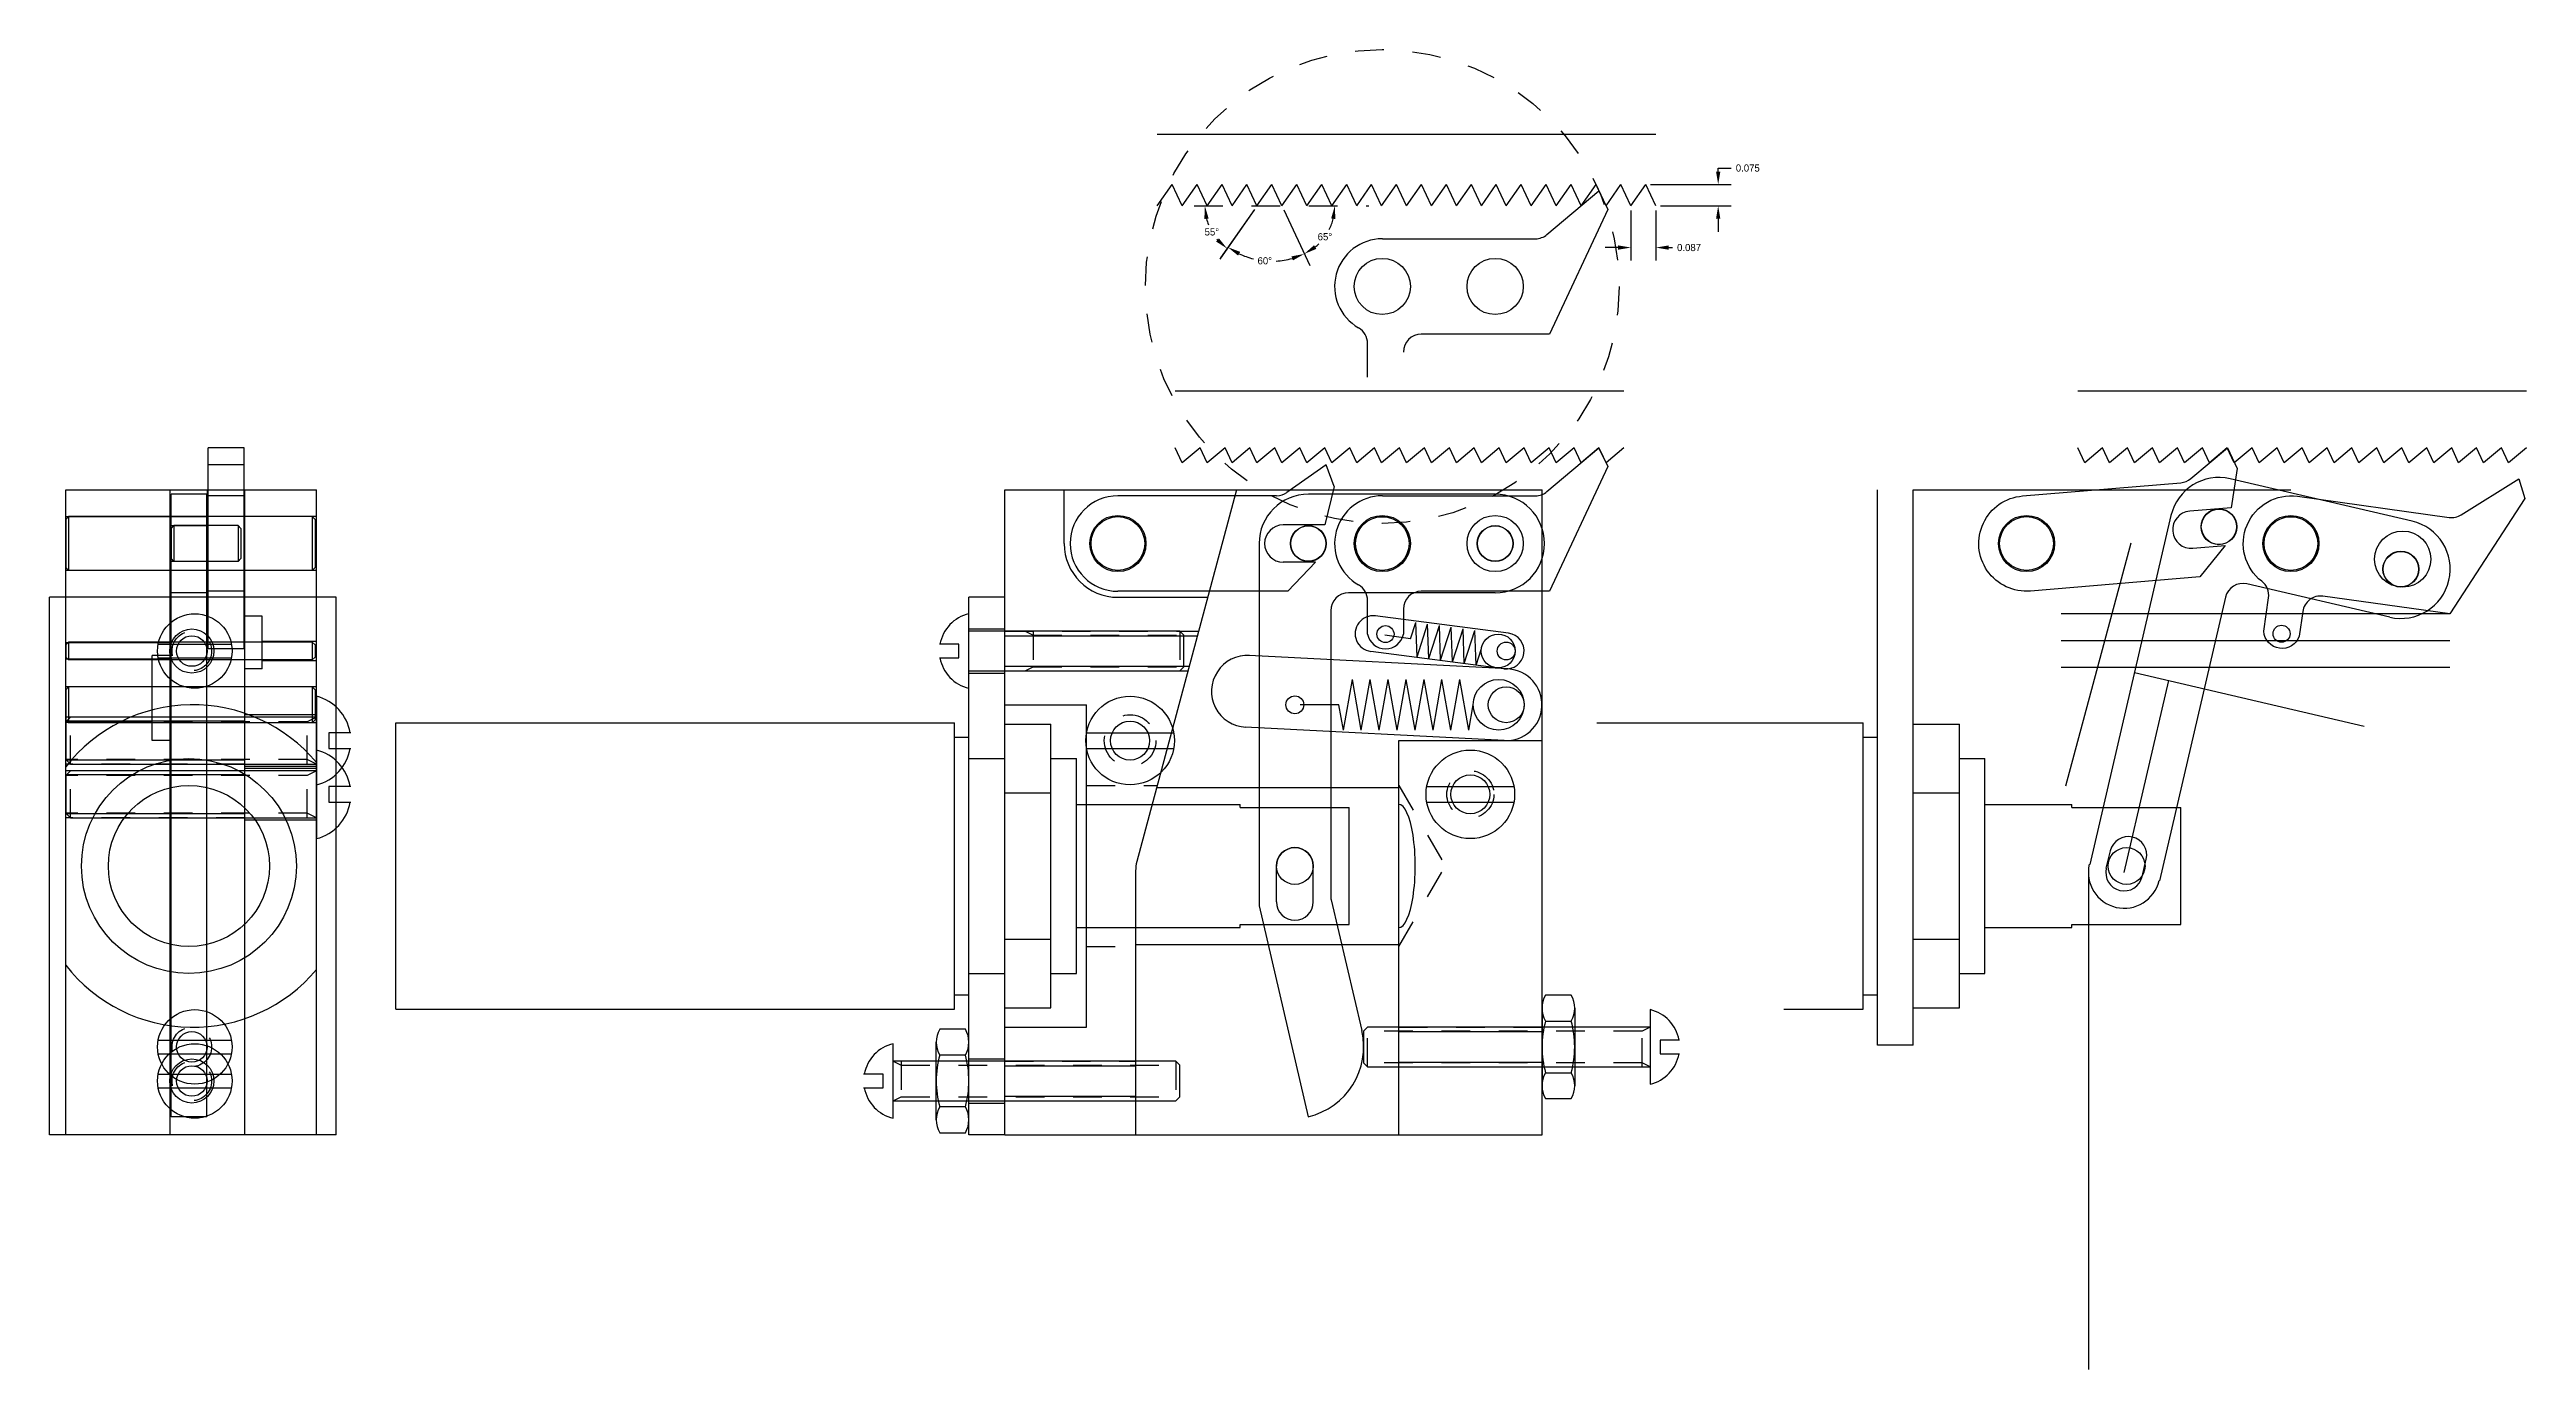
# Model space of a CAD drawing. Extents: x 0 to 22, y 0 to 17.6.
# Drawn here: x 8.55 to 17.2, y 11.77 to 16.38 of the extents above; entities that cross this region are included whole.
import ezdxf

# ---------------------------------------------------------------- set-up
doc = ezdxf.new("R2010")
doc.units = 0
doc.header["$LTSCALE"] = 0.5
doc.header["$MEASUREMENT"] = 0
doc.linetypes.add('DASHEDTHIN0', pattern=[0.157, 0.098, -0.059])
doc.linetypes.add('HIDDEN2', pattern=[0.1875, 0.125, -0.0625])
doc.layers.get('0').update_dxf_attribs({"linetype": 'CONTINUOUS'})
doc.layers.get('DEFPOINTS').update_dxf_attribs({"linetype": 'CONTINUOUS'})
for name, color, linetype in [('CASING', 193, 'CONTINUOUS'), ('DIM', 1, 'CONTINUOUS'), ('FASTEN-A', 4, 'CONTINUOUS'), ('FASTHD-A', 3, 'DASHEDTHIN0'), ('LEVERARM', 243, 'CONTINUOUS'), ('NFHIDDEN', 6, 'HIDDEN2'), ('OBJECT', 3, 'CONTINUOUS'), ('PIN', 144, 'CONTINUOUS'), ('PRIMARYDOG', 122, 'CONTINUOUS'), ('SECONDARYDOG', 64, 'CONTINUOUS'), ('SOLONOID', 52, 'CONTINUOUS'), ('SOLONOIDBRACKET', 42, 'CONTINUOUS'), ('SPRING', 80, 'CONTINUOUS')]:
    doc.layers.add(name, color=color, linetype=linetype)
doc.dimstyles.get("Standard").update_dxf_attribs({"dimtxt": 0.1, "dimasz": 0.18, "dimexe": 0.18, "dimexo": 0.0625, "dimgap": 0.05, "dimtad": 0, "dimtih": 1, "dimtoh": 1, "dimdec": 3, "dimzin": 0, "dimdsep": 46, "dimtxsty": 'STANDARD', "dimcen": 0.09, "dimclrd": 1, "dimclre": 1, "dimclrt": 1, "dimadec": 0, "dimazin": 0, "dimtfac": 1, "dimtdec": 4, "dimtofl": 0, "dimtmove": 0, "dimatfit": 0, "dimfxl": 1, "dimtolj": 1, "dimtzin": 0, "dimarcsym": 0})
doc.dimstyles.new('STANDARD$2', dxfattribs={"dimtxt": 0.1, "dimasz": 0.18, "dimexe": 0.18, "dimexo": 0.0625, "dimgap": 0.05, "dimtad": 0, "dimtih": 1, "dimtoh": 1, "dimdec": 0, "dimzin": 0, "dimdsep": 46, "dimtxsty": 'STANDARD', "dimcen": 0.09, "dimclrd": 1, "dimclre": 1, "dimclrt": 1, "dimadec": 0, "dimazin": 0, "dimtfac": 1, "dimtdec": 4, "dimtofl": 0, "dimtmove": 0, "dimatfit": 0, "dimfxl": 1, "dimtolj": 1, "dimtzin": 0, "dimarcsym": 0})

# ---------------------------------------------------------------- blocks, each defined once
blk = doc.blocks.new('MX-970102133802')
at = {"layer": 'FASTEN-A', "color": 4, "linetype": 'Continuous'}
blk.add_line((0, -0.13), (0, 0.13), dxfattribs=at)
for points in [[(-0.103, -0.024), (-0.035, -0.024), (-0.035, 0.024), (-0.103, 0.024)], [(0, -0.069), (0.7362, -0.069), (0.75, -0.0552), (0.75, 0.0552), (0.7362, 0.069), (0, 0.069)]]:
    blk.add_lwpolyline(points, dxfattribs=at)
for start, end in [(103.21989, 169.64637), (190.35363, 256.78011)]:
    blk.add_arc((0.0305, 0), 0.1335, start, end, dxfattribs=at)
at = {"layer": 'FASTHD-A', "color": 3, "linetype": 'DASHEDTHIN0'}
for points in [[(0.1964, 0.069), (0.224, 0.0552), (0.75, 0.0552)], [(0.224, 0.069), (0.224, -0.069)], [(0.7362, 0.069), (0.7362, -0.069)], [(0.1964, -0.069), (0.224, -0.0552), (0.75, -0.0552)]]:
    blk.add_lwpolyline(points, dxfattribs=at)
at = {"layer": 'SOLONOIDBRACKET', "flags": 9}
blk.add_attdef('KEYWORD', (0, 0), '', height=0.1, dxfattribs=at)
blk = doc.blocks.new('MX-970102134149')
at = {"layer": 'FASTEN-A', "color": 4, "linetype": 'Continuous'}
blk.add_line((0, -0.13), (0, 0.13), dxfattribs=at)
for points in [[(-0.103, -0.024), (-0.035, -0.024), (-0.035, 0.024), (-0.103, 0.024)], [(0, -0.069), (0.9862, -0.069), (1, -0.0552), (1, 0.0552), (0.9862, 0.069), (0, 0.069)]]:
    blk.add_lwpolyline(points, dxfattribs=at)
for start, end in [(103.21989, 169.64637), (190.35363, 256.78011)]:
    blk.add_arc((0.0305, 0), 0.1335, start, end, dxfattribs=at)
at = {"layer": 'FASTHD-A', "color": 3, "linetype": 'DASHEDTHIN0'}
for points in [[(0, 0.069), (0.0276, 0.0552), (1, 0.0552)], [(0.0276, 0.069), (0.0276, -0.069)], [(0.9862, 0.069), (0.9862, -0.069)], [(0, -0.069), (0.0276, -0.0552), (1, -0.0552)]]:
    blk.add_lwpolyline(points, dxfattribs=at)
blk = doc.blocks.new('MX-970102135147')
at = {"layer": 'FASTEN-A', "color": 4, "linetype": 'Continuous'}
for points in [[(-0.0121, 0.0902, 0.267949), (-0.0121, 0.1804), (-0.1019, 0.1804, 0.267949), (-0.1019, 0.0902)], [(-0.0121, -0.0902, 0.133975), (-0.0121, 0.0902), (-0.1019, 0.0902, 0.133975), (-0.1019, -0.0902)]]:
    blk.add_lwpolyline(points, format="xyb", dxfattribs=at)
for points in [[(-0.114, -0.1353), (-0.114, 0.1353)], [(0, -0.1353), (0, 0.1353)]]:
    blk.add_lwpolyline(points, dxfattribs=at)
blk.add_lwpolyline([(-0.1019, -0.1804), (-0.0121, -0.1804, 0.267949), (-0.0121, -0.0902), (-0.1019, -0.0902, 0.267949)], format="xyb", close=True, dxfattribs=at)
at = {"layer": 'SOLONOIDBRACKET', "flags": 9}
blk.add_attdef('KEYWORD', (-0.114, -0.1804), '', height=0.1, dxfattribs=at)
blk = doc.blocks.new('MX-970102140424')
at = {"layer": 'FASTEN-A', "color": 4, "linetype": 'Continuous'}
for p, q in [((-0.1278, 0.024), (0.1278, 0.024)), ((-0.1278, -0.024), (0.1278, -0.024))]:
    blk.add_line(p, q, dxfattribs=at)
blk.add_circle((0, 0), 0.13, dxfattribs=at)
at = {"layer": 'NFHIDDEN', "flags": 9}
blk.add_attdef('KEYWORD', (0, 0), '', height=0.1, dxfattribs=at)
blk = doc.blocks.new('MX-970102140713')
at = {"layer": 'FASTEN-A', "color": 4, "linetype": 'Continuous'}
for p, q in [((-0.1521, 0.027), (0.1521, 0.027)), ((-0.1521, -0.027), (0.1521, -0.027))]:
    blk.add_line(p, q, dxfattribs=at)
blk.add_circle((0, 0), 0.1545, dxfattribs=at)
at = {"layer": 'NFHIDDEN', "flags": 9}
blk.add_attdef('KEYWORD', (0, 0), '', height=0.1, dxfattribs=at)
blk = doc.blocks.new('8X_875_RHCS')
at = {"layer": 'FASTEN-A', "color": 4, "linetype": 'Continuous'}
blk.add_line((0, 0.1545), (0, -0.1545), dxfattribs=at)
for points in [[(0, 0.082), (-0.8586, 0.082), (-0.875, 0.0656), (-0.875, -0.0656), (-0.8586, -0.082), (0, -0.082)], [(0.12, 0.027), (0.043, 0.027), (0.043, -0.027), (0.12, -0.027)]]:
    blk.add_lwpolyline(points, dxfattribs=at)
for start, end in [(9.74841, 75.67291), (284.32709, 350.25159)]:
    blk.add_arc((-0.0395, 0), 0.1595, start, end, dxfattribs=at)
at = {"layer": 'FASTHD-A', "color": 3, "linetype": 'DASHEDTHIN0'}
for points in [[(0, 0.082), (-0.0328, 0.0656), (-0.875, 0.0656)], [(-0.8586, -0.082), (-0.8586, 0.082)], [(-0.0328, -0.082), (-0.0328, 0.082)], [(0, -0.082), (-0.0328, -0.0656), (-0.875, -0.0656)]]:
    blk.add_lwpolyline(points, dxfattribs=at)
blk = doc.blocks.new('*D151')
at = {"color": 1, "linetype": 'ByBlock', "transparency": 16777216}
for p, q in [((12.7567, 15.8201), (12.6388, 15.6517)), ((12.8593, 15.8188), (12.9499, 15.6245))]:
    blk.add_line(p, q, dxfattribs=at)
for start, end in [(244.66013, 256.02658), (273.14082, 285.33987)]:
    blk.add_arc((12.8179, 15.9075), 0.2672, start, end, dxfattribs=at)
for points in [[(12.6998, 15.6595), (12.7073, 15.6725), (12.6646, 15.6886)], [(12.886, 15.6568), (12.8912, 15.6428), (12.9308, 15.6653)]]:
    blk.add_solid(points, dxfattribs=at)
at = {"layer": 'DEFPOINTS', "color": 0, "linetype": 'ByBlock', "transparency": 16777216}
for p in [(12.8179, 15.9075), (12.8179, 15.9075), (12.7657, 15.8329), (12.8527, 15.8329), (12.8412, 15.6413)]:
    blk.add_point(p, dxfattribs=at)
at = {"color": 1, "linetype": 'ByBlock', "transparency": 16777216, "insert": (12.793, 15.6415), "char_height": 0.025, "attachment_point": 5}
blk.add_mtext('\\A1;60°', dxfattribs=at)
blk = doc.blocks.new('*D152')
at = {"color": 1, "linetype": 'ByBlock', "transparency": 16777216}
blk.add_line((12.8593, 15.8188), (12.9498, 15.6247), dxfattribs=at)
for start, end in [(333.43617, 346.00537), (308.99463, 314.11764)]:
    blk.add_arc((12.8527, 15.8329), 0.1847, start, end, dxfattribs=at)
for points in [[(13.0245, 15.7892), (13.0393, 15.7873), (13.0374, 15.8329)], [(12.9729, 15.683), (12.9649, 15.6957), (12.9307, 15.6655)]]:
    blk.add_solid(points, dxfattribs=at)
at = {"layer": 'DEFPOINTS', "color": 0, "linetype": 'ByBlock', "transparency": 16777216}
for p in [(12.8179, 15.9075), (12.4177, 15.8329), (12.8527, 15.8329), (14.1577, 15.8329), (13.0243, 15.7647)]:
    blk.add_point(p, dxfattribs=at)
at = {"color": 1, "linetype": 'ByBlock', "transparency": 16777216, "insert": (13.0028, 15.7253), "char_height": 0.025, "attachment_point": 5}
blk.add_mtext('\\A1;65°', dxfattribs=at)
blk = doc.blocks.new('*D153')
at = {"color": 1, "linetype": 'ByBlock', "transparency": 16777216}
blk.add_line((12.7567, 15.8201), (12.6357, 15.6472), dxfattribs=at)
for start, end in [(194.22622, 201.2375), (219.5989, 220.77378)]:
    blk.add_arc((12.7657, 15.8329), 0.1817, start, end, dxfattribs=at)
for points in [[(12.5821, 15.7873), (12.597, 15.7892), (12.584, 15.8329)], [(12.6331, 15.7198), (12.6231, 15.7087), (12.6615, 15.6841)]]:
    blk.add_solid(points, dxfattribs=at)
at = {"layer": 'DEFPOINTS', "color": 0, "linetype": 'ByBlock', "transparency": 16777216}
for p in [(12.8179, 15.9075), (12.4177, 15.8329), (12.7657, 15.8329), (14.1577, 15.8329), (12.5932, 15.7758)]:
    blk.add_point(p, dxfattribs=at)
at = {"color": 1, "linetype": 'ByBlock', "transparency": 16777216, "insert": (12.6083, 15.7421), "char_height": 0.025, "attachment_point": 5}
blk.add_mtext('\\A1;55°', dxfattribs=at)
blk = doc.blocks.new('*D154')
at = {"color": 1, "linetype": 'ByBlock', "transparency": 16777216}
for p, q in [((14.0707, 15.8173), (14.0707, 15.6426)), ((14.1577, 15.8173), (14.1577, 15.6426)), ((14.0257, 15.6876), (13.9807, 15.6876)), ((14.2027, 15.6876), (14.2152, 15.6876))]:
    blk.add_line(p, q, dxfattribs=at)
for points in [[(14.0257, 15.6951), (14.0257, 15.6801), (14.0707, 15.6876)], [(14.2027, 15.6951), (14.2027, 15.6801), (14.1577, 15.6876)]]:
    blk.add_solid(points, dxfattribs=at)
at = {"layer": 'DEFPOINTS', "color": 0, "linetype": 'ByBlock', "transparency": 16777216}
for p in [(14.0707, 15.8329), (14.1577, 15.8329), (14.1577, 15.6876)]:
    blk.add_point(p, dxfattribs=at)
at = {"color": 1, "linetype": 'ByBlock', "transparency": 16777216, "insert": (14.2735, 15.6876), "char_height": 0.025, "attachment_point": 5}
blk.add_mtext('\\A1;0.087', dxfattribs=at)
blk = doc.blocks.new('*D155')
at = {"color": 1, "linetype": 'ByBlock', "transparency": 16777216}
for p, q in [((14.1385, 15.9075), (14.4202, 15.9075)), ((14.3752, 15.9525), (14.3752, 15.965)), ((14.3752, 15.965), (14.4202, 15.965)), ((14.1733, 15.8329), (14.4202, 15.8329)), ((14.3752, 15.7879), (14.3752, 15.7429))]:
    blk.add_line(p, q, dxfattribs=at)
for points in [[(14.3677, 15.9525), (14.3827, 15.9525), (14.3752, 15.9075)], [(14.3677, 15.7879), (14.3827, 15.7879), (14.3752, 15.8329)]]:
    blk.add_solid(points, dxfattribs=at)
at = {"layer": 'DEFPOINTS', "color": 0, "linetype": 'ByBlock', "transparency": 16777216}
for p in [(14.1229, 15.9075), (14.3752, 15.9075), (14.1577, 15.8329)]:
    blk.add_point(p, dxfattribs=at)
at = {"color": 1, "linetype": 'ByBlock', "transparency": 16777216, "insert": (14.4785, 15.965), "char_height": 0.025, "attachment_point": 5}
blk.add_mtext('\\A1;0.075', dxfattribs=at)

msp = doc.modelspace()

# ---------------------------------------------------------------- linework, layer by layer
at = {"layer": 'CASING'}
for p, q in [((8.6088, 14.8425), (9.4838, 14.8425)), ((8.6088, 12.5925), (8.6088, 14.8425)), ((8.9738, 12.5925), (8.9738, 14.8425)), ((9.1038, 14.4675), (9.1038, 14.8425)), ((9.2338, 12.5925), (9.2338, 14.8425)), ((9.4838, 12.5925), (9.4838, 14.8425)), ((11.8854, 12.5925), (11.8854, 14.8425)), ((11.8854, 14.8425), (13.7604, 14.8425)), ((12.0929, 14.655), (12.0929, 14.8425)), ((12.6939, 14.8425), (12.3465, 13.5459)), ((13.7604, 12.5925), (13.7604, 14.8425)), ((15.0561, 13.7325), (15.0561, 14.8425)), ((15.0561, 14.8425), (16.3737, 14.8425)), ((9.1038, 14.7485), (8.6088, 14.7485)), ((9.1038, 14.7173), (8.9763, 14.7173)), ((9.4838, 14.749), (9.2338, 14.749)), ((15.8149, 14.6567), (15.5877, 13.8089)), ((9.1038, 14.5615), (8.6088, 14.5615)), ((9.1038, 14.5928), (8.9763, 14.5928)), ((9.4838, 14.561), (9.2338, 14.561)), ((9.2338, 14.4675), (9.1038, 14.4675)), ((12.2804, 14.4675), (12.5935, 14.4675)), ((9.2938, 14.4015), (9.2338, 14.4015)), ((9.2938, 14.2175), (9.2938, 14.4015)), ((13.6435, 14.342), (13.1787, 14.4025)), ((16.9288, 14.4095), (15.5717, 14.4095)), ((8.9738, 14.3088), (8.6088, 14.3088)), ((8.9103, 13.9675), (8.9103, 14.2645)), ((8.9738, 14.2645), (8.9103, 14.2645)), ((9.4838, 14.3138), (9.2938, 14.3138)), ((11.8854, 14.3333), (12.5575, 14.3333)), ((13.6419, 14.2174), (12.7386, 14.2643)), ((13.6273, 14.2181), (13.1626, 14.2785)), ((16.9288, 14.3157), (15.5717, 14.3157)), ((8.9738, 14.2513), (8.6088, 14.2513)), ((9.2938, 14.2175), (9.2338, 14.2175)), ((9.4838, 14.2463), (9.2938, 14.2463)), ((11.8854, 14.2268), (12.5289, 14.2268)), ((16.9288, 14.222), (15.5717, 14.222)), ((15.7919, 13.5075), (15.9477, 14.1767)), ((15.8275, 14.2047), (16.6298, 14.0178)), ((8.9103, 14.1548), (8.6088, 14.1548)), ((9.4838, 14.1553), (9.2338, 14.1553)), ((11.8854, 14.0925), (12.1704, 14.0925)), ((12.1704, 12.9675), (12.1704, 14.0925)), ((9.2338, 14.0355), (8.6088, 14.0355)), ((8.9103, 14.0303), (8.6088, 14.0303)), ((9.4838, 14.0575), (9.2338, 14.0575)), ((9.4838, 14.0298), (9.2338, 14.0298)), ((13.6289, 13.9677), (12.7244, 14.0147)), ((8.9738, 13.9675), (8.9103, 13.9675)), ((13.2604, 12.5925), (13.2604, 13.9675)), ((13.2604, 13.9675), (13.7604, 13.9675)), ((9.2338, 13.8995), (8.6088, 13.8995)), ((9.2338, 13.848), (8.6088, 13.848)), ((9.4838, 13.8775), (9.2338, 13.8775)), ((9.4838, 13.87), (9.2338, 13.87)), ((12.1704, 13.7449), (12.3998, 13.7449)), ((12.4156, 13.8038), (13.2604, 13.8038)), ((9.2338, 13.712), (8.6088, 13.712)), ((9.4838, 13.69), (9.2338, 13.69)), ((12.3423, 13.5136), (12.3423, 12.5925)), ((12.1704, 13.3152), (12.3423, 13.3152)), ((12.3423, 13.2563), (13.2604, 13.2563)), ((11.8854, 12.9675), (12.1704, 12.9675)), ((13.2604, 12.9522), (13.7604, 12.9522)), ((11.8854, 12.8333), (12.3423, 12.8333)), ((13.2604, 12.8457), (13.7604, 12.8457)), ((11.8854, 12.7268), (12.3423, 12.7268)), ((9.4838, 12.5925), (8.6088, 12.5925)), ((11.8854, 12.5925), (13.7604, 12.5925))]:
    msp.add_line(p, q, dxfattribs=at)
for centre, radius in [((9.0488, 14.28), 0.0533), ((13.6354, 14.28), 0.0312), ((13.6354, 14.0925), 0.0625), ((12.3229, 13.9675), 0.068), ((13.5104, 13.78), 0.068), ((9.0388, 13.53), 0.2812), ((9.0488, 12.8989), 0.0532), ((9.0488, 12.78), 0.0532)]:
    msp.add_circle(centre, radius, dxfattribs=at)
for centre, radius, start, end in [((12.2804, 14.655), 0.1875, 180, 270), ((13.1707, 14.3405), 0.0625, 82.58566, 262.58566), ((12.7321, 14.1395), 0.125, 86.46687, 267.58405), ((13.6354, 14.28), 0.0625, 262.58566, 82.58566), ((13.6354, 14.0925), 0.125, 267.02546, 87.02546), ((9.0523, 13.53), 0.5625, 39.90483, 142.04038), ((12.4673, 13.5136), 0.125, 165, 180), ((9.0523, 13.53), 0.5625, 217.95962, 320.09517)]:
    msp.add_arc(centre, radius, start, end, dxfattribs=at)
msp.add_ellipse((13.2604, 13.53), major_axis=(0, 0.2148), ratio=0.268054, start_param=-3.141593, end_param=0, dxfattribs=at)
at = {"layer": 'LEVERARM'}
for p, q in [((16.7964, 14.7332), (16.1616, 14.881)), ((8.9763, 12.6554), (8.9763, 14.827)), ((9.1013, 14.827), (8.9763, 14.827)), ((9.1013, 12.6554), (9.1013, 14.827)), ((13.5969, 14.827), (12.9451, 14.827)), ((15.955, 14.7525), (15.6715, 13.5351)), ((12.7731, 14.655), (12.7731, 13.3907)), ((9.1013, 14.483), (8.9763, 14.483)), ((13.5969, 14.483), (13.0856, 14.483)), ((16.1453, 14.4674), (15.915, 13.4784)), ((16.7184, 14.3982), (16.2204, 14.5141)), ((13.0231, 14.4205), (13.0231, 13.4266)), ((15.7293, 13.5221), (15.7436, 13.583)), ((12.8339, 13.405), (12.8339, 13.53)), ((12.9624, 13.405), (12.9624, 13.53)), ((15.8544, 13.4928), (15.8687, 13.5537)), ((13.0248, 13.4124), (13.1311, 12.9556)), ((12.7731, 13.3907), (12.9444, 12.6554)), ((9.1013, 12.6554), (8.9763, 12.6554))]:
    msp.add_line(p, q, dxfattribs=at)
for centre, radius in [((12.9451, 14.655), 0.0615), ((13.2029, 14.655), 0.0935), ((13.5969, 14.655), 0.0615), ((16.1226, 14.7135), 0.0615), ((16.3737, 14.655), 0.0935), ((16.7574, 14.5657), 0.0615), ((12.8981, 14.0925), 0.0312)]:
    msp.add_circle(centre, radius, dxfattribs=at)
for centre, radius, start, end in [((16.1226, 14.7135), 0.172, 76.89057, 166.89057), ((12.9451, 14.655), 0.172, 90, 180), ((13.5969, 14.655), 0.172, 270, 90), ((16.7574, 14.5657), 0.172, 256.89057, 76.89057), ((13.0856, 14.4205), 0.0625, 90, 180), ((16.2062, 14.4533), 0.0625, 76.89057, 166.89057), ((12.8981, 13.53), 0.0643, 0, 180), ((15.8061, 13.5683), 0.0643, 346.82054, 166.82054), ((15.7919, 13.5075), 0.125, 166.82054, 346.82054), ((15.7919, 13.5075), 0.0643, 166.82054, 346.82054), ((12.8981, 13.405), 0.0643, 180, 0), ((13.0856, 13.4266), 0.0625, 180, 193.10943), ((12.8877, 12.8989), 0.25, 283.10943, 13.10943)]:
    msp.add_arc(centre, radius, start, end, dxfattribs=at)
at = {"layer": 'NFHIDDEN'}
for p, q in [((12.5467, 15.8329), (13.1557, 15.8329)), ((11.8854, 14.349), (12.5617, 14.349)), ((11.8854, 14.211), (12.5247, 14.211)), ((9.2338, 14.0495), (8.6088, 14.0495)), ((9.2338, 13.8855), (8.6088, 13.8855)), ((9.2338, 13.862), (8.6088, 13.862)), ((12.1704, 13.8113), (12.4176, 13.8113)), ((13.2604, 13.8113), (13.4228, 13.53)), ((9.2338, 13.698), (8.6088, 13.698)), ((13.2604, 13.2488), (13.4228, 13.53)), ((12.1704, 13.2488), (12.3423, 13.2488)), ((13.2604, 12.9679), (13.7604, 12.9679)), ((11.8854, 12.849), (12.3423, 12.849)), ((13.2604, 12.8299), (13.7604, 12.8299)), ((11.8854, 12.711), (12.3423, 12.711))]:
    msp.add_line(p, q, dxfattribs=at)
for centre, radius in [((13.2029, 15.5519), 0.8266), ((9.0488, 14.28), 0.069), ((12.3229, 13.9675), 0.09), ((13.5104, 13.78), 0.082), ((9.0488, 12.8989), 0.069), ((9.0488, 12.78), 0.069)]:
    msp.add_circle(centre, radius, dxfattribs=at)
at = {"layer": 'OBJECT'}
for p, q in [((12.4177, 16.0829), (14.1577, 16.0829)), ((12.4177, 15.8329), (12.4699, 15.9075)), ((12.5047, 15.8329), (12.4699, 15.9075)), ((12.5047, 15.8329), (12.5569, 15.9075)), ((12.5917, 15.8329), (12.5569, 15.9075)), ((12.5917, 15.8329), (12.6439, 15.9075)), ((12.6787, 15.8329), (12.6439, 15.9075)), ((12.6787, 15.8329), (12.7309, 15.9075)), ((12.7657, 15.8329), (12.7309, 15.9075)), ((12.7657, 15.8329), (12.8179, 15.9075)), ((12.8527, 15.8329), (12.8179, 15.9075)), ((12.8527, 15.8329), (12.9049, 15.9075)), ((12.9397, 15.8329), (12.9049, 15.9075)), ((12.9397, 15.8329), (12.9919, 15.9075)), ((13.0267, 15.8329), (12.9919, 15.9075)), ((13.0267, 15.8329), (13.0789, 15.9075)), ((13.1137, 15.8329), (13.0789, 15.9075)), ((13.1137, 15.8329), (13.1659, 15.9075)), ((13.2007, 15.8329), (13.1659, 15.9075)), ((13.2007, 15.8329), (13.2529, 15.9075)), ((13.2877, 15.8329), (13.2529, 15.9075)), ((13.2877, 15.8329), (13.3399, 15.9075)), ((13.3747, 15.8329), (13.3399, 15.9075)), ((13.3747, 15.8329), (13.4269, 15.9075)), ((13.4617, 15.8329), (13.4269, 15.9075)), ((13.4617, 15.8329), (13.5139, 15.9075)), ((13.5487, 15.8329), (13.5139, 15.9075)), ((13.5487, 15.8329), (13.6009, 15.9075)), ((13.6357, 15.8329), (13.6009, 15.9075)), ((13.6357, 15.8329), (13.6879, 15.9075)), ((13.7227, 15.8329), (13.6879, 15.9075)), ((13.7227, 15.8329), (13.7749, 15.9075)), ((13.8097, 15.8329), (13.7749, 15.9075)), ((13.8097, 15.8329), (13.8619, 15.9075)), ((13.8967, 15.8329), (13.8619, 15.9075)), ((13.8967, 15.8329), (13.9489, 15.9075)), ((13.9837, 15.8329), (13.9489, 15.9075)), ((13.9837, 15.8329), (14.0359, 15.9075)), ((14.0707, 15.8329), (14.0359, 15.9075)), ((14.0707, 15.8329), (14.1229, 15.9075)), ((14.1577, 15.8329), (14.1229, 15.9075)), ((12.7412, 15.1861), (12.4802, 15.1861)), ((13.0022, 15.1861), (12.7412, 15.1861)), ((13.2632, 15.1861), (13.0022, 15.1861)), ((13.5242, 15.1861), (13.2632, 15.1861)), ((13.7852, 15.1861), (13.5242, 15.1861)), ((14.0462, 15.1861), (13.7852, 15.1861)), ((15.8907, 15.1861), (15.6297, 15.1861)), ((16.1517, 15.1861), (15.8907, 15.1861)), ((16.4127, 15.1861), (16.1517, 15.1861)), ((16.6737, 15.1861), (16.4127, 15.1861)), ((16.9347, 15.1861), (16.6737, 15.1861)), ((17.1957, 15.1861), (16.9347, 15.1861)), ((12.5047, 14.9361), (12.4802, 14.9885)), ((12.5672, 14.9885), (12.5047, 14.9361)), ((12.5917, 14.9361), (12.5672, 14.9885)), ((12.6542, 14.9885), (12.5917, 14.9361)), ((12.6787, 14.9361), (12.6542, 14.9885)), ((12.7412, 14.9885), (12.6787, 14.9361)), ((12.7657, 14.9361), (12.7412, 14.9885)), ((12.8282, 14.9885), (12.7657, 14.9361)), ((12.8527, 14.9361), (12.8282, 14.9885)), ((12.9152, 14.9885), (12.8527, 14.9361)), ((12.9397, 14.9361), (12.9152, 14.9885)), ((13.0022, 14.9885), (12.9397, 14.9361)), ((13.0267, 14.9361), (13.0022, 14.9885)), ((13.0892, 14.9885), (13.0267, 14.9361)), ((13.1137, 14.9361), (13.0892, 14.9885)), ((13.1762, 14.9885), (13.1137, 14.9361)), ((13.2007, 14.9361), (13.1762, 14.9885)), ((13.2632, 14.9885), (13.2007, 14.9361)), ((13.2877, 14.9361), (13.2632, 14.9885)), ((13.3502, 14.9885), (13.2877, 14.9361)), ((13.3747, 14.9361), (13.3502, 14.9885)), ((13.4372, 14.9885), (13.3747, 14.9361)), ((13.4617, 14.9361), (13.4372, 14.9885)), ((13.5242, 14.9885), (13.4617, 14.9361)), ((13.5487, 14.9361), (13.5242, 14.9885)), ((13.6112, 14.9885), (13.5487, 14.9361)), ((13.6357, 14.9361), (13.6112, 14.9885)), ((13.6982, 14.9885), (13.6357, 14.9361)), ((13.7227, 14.9361), (13.6982, 14.9885)), ((13.7852, 14.9885), (13.7227, 14.9361)), ((13.8097, 14.9361), (13.7852, 14.9885)), ((13.8722, 14.9885), (13.8097, 14.9361)), ((13.8967, 14.9361), (13.8722, 14.9885)), ((13.9592, 14.9885), (13.8967, 14.9361)), ((13.9837, 14.9361), (13.9592, 14.9885)), ((14.0462, 14.9885), (13.9837, 14.9361))]:
    msp.add_line(p, q, dxfattribs=at)
for points in [[(15.8907, 14.9885), (15.8281, 14.9361), (15.8037, 14.9885), (15.7411, 14.9361), (15.7167, 14.9885), (15.6541, 14.9361), (15.6297, 14.9885)], [(16.1517, 14.9885), (16.0891, 14.9361), (16.0647, 14.9885), (16.0021, 14.9361), (15.9777, 14.9885), (15.9151, 14.9361), (15.8907, 14.9885)], [(16.4127, 14.9885), (16.3501, 14.9361), (16.3257, 14.9885), (16.2631, 14.9361), (16.2387, 14.9885), (16.1761, 14.9361), (16.1517, 14.9885)], [(16.6737, 14.9885), (16.6111, 14.9361), (16.5867, 14.9885), (16.5241, 14.9361), (16.4997, 14.9885), (16.4371, 14.9361), (16.4127, 14.9885)], [(16.9347, 14.9885), (16.8721, 14.9361), (16.8477, 14.9885), (16.7851, 14.9361), (16.7607, 14.9885), (16.6981, 14.9361), (16.6737, 14.9885)], [(17.1957, 14.9885), (17.1331, 14.9361), (17.1087, 14.9885), (17.0461, 14.9361), (17.0217, 14.9885), (16.9591, 14.9361), (16.9347, 14.9885)]]:
    msp.add_lwpolyline(points, dxfattribs=at)
at = {"layer": 'PIN'}
for p, q in [((8.6188, 14.7488), (8.6088, 14.7388)), ((8.6088, 14.7388), (8.6088, 14.5713)), ((9.4688, 14.7488), (8.6188, 14.7488)), ((8.6188, 14.7488), (8.6188, 14.5613)), ((8.9863, 14.7175), (8.9763, 14.7075)), ((8.9763, 14.7075), (8.9763, 14.6025)), ((9.2103, 14.7175), (8.9863, 14.7175)), ((8.9863, 14.7175), (8.9863, 14.5925)), ((9.2103, 14.7175), (9.2103, 14.5925)), ((9.2103, 14.7175), (9.2203, 14.7075)), ((9.2203, 14.7075), (9.2203, 14.6025)), ((9.4688, 14.7488), (9.4788, 14.7388)), ((9.4688, 14.7488), (9.4688, 14.5613)), ((9.4788, 14.7388), (9.4788, 14.5713)), ((8.6088, 14.5713), (8.6188, 14.5613)), ((9.4688, 14.5613), (8.6188, 14.5613)), ((8.9763, 14.6025), (8.9863, 14.5925)), ((9.2103, 14.5925), (8.9863, 14.5925)), ((9.2203, 14.6025), (9.2103, 14.5925)), ((9.4788, 14.5713), (9.4688, 14.5613)), ((8.6188, 14.3113), (8.6088, 14.3013)), ((8.6088, 14.3013), (8.6088, 14.2588)), ((9.4688, 14.3113), (8.6188, 14.3113)), ((8.6188, 14.3113), (8.6188, 14.2488)), ((9.4788, 14.3013), (9.4688, 14.3113)), ((9.4688, 14.3113), (9.4688, 14.2488)), ((9.4788, 14.3013), (9.4788, 14.2588)), ((8.6088, 14.2588), (8.6188, 14.2488)), ((9.4688, 14.2488), (8.6188, 14.2488)), ((9.4688, 14.2488), (9.4788, 14.2588)), ((8.6188, 14.155), (8.6088, 14.145)), ((8.6088, 14.145), (8.6088, 14.04)), ((9.4688, 14.155), (8.6188, 14.155)), ((8.6188, 14.155), (8.6188, 14.03)), ((9.4788, 14.145), (9.4688, 14.155)), ((9.4688, 14.155), (9.4688, 14.03)), ((9.4788, 14.145), (9.4788, 14.04)), ((8.6088, 14.04), (8.6188, 14.03)), ((9.4688, 14.03), (8.6188, 14.03)), ((9.4788, 14.04), (9.4688, 14.03))]:
    msp.add_line(p, q, dxfattribs=at)
for centre, radius in [((12.2804, 14.655), 0.0938), ((12.9451, 14.655), 0.0625), ((13.2029, 14.655), 0.0938), ((13.5969, 14.655), 0.0625), ((15.4512, 14.655), 0.0938), ((16.1226, 14.7135), 0.0625), ((16.3737, 14.655), 0.0938), ((16.7574, 14.5657), 0.0625)]:
    msp.add_circle(centre, radius, dxfattribs=at)
at = {"layer": 'PRIMARYDOG'}
for p, q in [((13.7776, 15.733), (13.9592, 15.8854)), ((13.9895, 15.8204), (13.7867, 15.3854)), ((13.9592, 15.8854), (13.9895, 15.8204)), ((13.2032, 15.7184), (13.7375, 15.7184)), ((13.7867, 15.3854), (13.3392, 15.3854)), ((13.1517, 15.2359), (13.1517, 15.3533)), ((9.1063, 14.2875), (9.1063, 14.9885)), ((9.2313, 14.9885), (9.1063, 14.9885)), ((9.2313, 14.2875), (9.2313, 14.9885)), ((13.7776, 14.8362), (13.9592, 14.9885)), ((13.9592, 14.9885), (13.9895, 14.9235)), ((13.9895, 14.9235), (13.7867, 14.4885)), ((9.2313, 14.8215), (9.1063, 14.8215)), ((13.2032, 14.8215), (13.7375, 14.8215)), ((9.2313, 14.4885), (9.1063, 14.4885)), ((13.1517, 14.339), (13.1517, 14.4564)), ((13.7867, 14.4885), (13.3392, 14.4885)), ((13.2767, 14.426), (13.2767, 14.339)), ((9.2313, 14.2875), (9.1063, 14.2875))]:
    msp.add_line(p, q, dxfattribs=at)
msp.add_lwpolyline([(16.2719, 14.5234, -0.768328), (16.3969, 14.8199), (16.926, 14.7461, 0.176327), (16.9679, 14.755), (17.1688, 14.8808), (17.1898, 14.8123), (16.9288, 14.4095), (16.4856, 14.4713, 0.414214), (16.4151, 14.418), (16.403, 14.3319, -0.824), (16.2792, 14.3492), (16.2955, 14.4654, 0.268624)], format="xyb", close=True, dxfattribs=at)
for centre, radius in [((13.2029, 15.5519), 0.098), ((13.5969, 15.5519), 0.098), ((13.2029, 14.655), 0.098), ((13.5969, 14.655), 0.098), ((16.3737, 14.655), 0.098), ((16.7639, 14.6006), 0.098), ((13.2142, 14.339), 0.0297), ((16.3411, 14.3405), 0.0297)]:
    msp.add_circle(centre, radius, dxfattribs=at)
for centre, radius, start, end in [((13.7375, 15.7809), 0.0625, 270, 310), ((13.2032, 15.5519), 0.1665, 90, 240.14435), ((13.0892, 15.3533), 0.0625, 360, 60.14435), ((13.3392, 15.3229), 0.0625, 90, 180), ((13.2032, 14.655), 0.1665, 90, 240.14435), ((13.7375, 14.884), 0.0625, 270, 310), ((13.0892, 14.4564), 0.0625, 360, 60.14435), ((13.3392, 14.426), 0.0625, 90, 180), ((13.2142, 14.3512), 0.0637, 191.02295, 348.97705)]:
    msp.add_arc(centre, radius, start, end, dxfattribs=at)
at = {"layer": 'SECONDARYDOG'}
for p, q in [((9.1063, 14.4885), (9.1063, 14.9297)), ((9.2313, 14.9297), (9.1063, 14.9297)), ((9.2313, 14.4885), (9.2313, 14.9297)), ((13.0071, 14.9297), (12.8704, 14.833)), ((13.035, 14.8541), (13.0071, 14.9297)), ((9.2313, 14.8215), (9.1063, 14.8215)), ((12.8343, 14.8215), (12.2804, 14.8215)), ((13.035, 14.8541), (13.002, 14.72)), ((13.002, 14.72), (12.8572, 14.72)), ((12.9701, 14.59), (12.8572, 14.59)), ((12.873, 14.4885), (12.9701, 14.59)), ((9.2313, 14.4885), (9.1063, 14.4885)), ((12.873, 14.4885), (12.2804, 14.4885))]:
    msp.add_line(p, q, dxfattribs=at)
msp.add_lwpolyline([(16.1439, 14.6477), (16.0555, 14.5385), (15.465, 14.4891, -1), (15.4373, 14.821), (15.9893, 14.8671, 0.155184), (16.0243, 14.8815), (16.1524, 14.9893), (16.1866, 14.9163), (16.1648, 14.7799), (16.0205, 14.7678, 1), (16.0313, 14.6383)], format="xyb", close=True, dxfattribs=at)
for centre in [(12.2804, 14.655), (15.4512, 14.655)]:
    msp.add_circle(centre, 0.098, dxfattribs=at)
for centre, radius, start, end in [((12.2804, 14.655), 0.1665, 90, 270), ((12.8343, 14.884), 0.0625, 270, 305.284), ((12.8572, 14.655), 0.065, 90, 270)]:
    msp.add_arc(centre, radius, start, end, dxfattribs=at)
at = {"layer": 'SOLONOID'}
for p, q in [((9.7604, 14.03), (11.7104, 14.03)), ((9.7604, 13.03), (9.7604, 14.03)), ((11.7104, 13.03), (11.7104, 14.03)), ((11.8854, 14.025), (12.0464, 14.025)), ((12.0464, 13.035), (12.0464, 14.025)), ((13.9519, 14.03), (14.8811, 14.03)), ((14.8811, 13.03), (14.8811, 14.03)), ((15.0561, 14.025), (15.2171, 14.025)), ((15.2171, 13.035), (15.2171, 14.025)), ((11.7104, 13.98), (11.7604, 13.98)), ((11.7604, 13.08), (11.7604, 13.98)), ((14.8811, 13.98), (14.9311, 13.98)), ((14.9311, 13.08), (14.9311, 13.98)), ((12.0464, 13.905), (12.1354, 13.905)), ((12.1354, 13.155), (12.1354, 13.905)), ((15.2171, 13.905), (15.3061, 13.905)), ((15.3061, 13.155), (15.3061, 13.905)), ((11.8854, 13.785), (12.0464, 13.785)), ((12.1354, 13.745), (12.7074, 13.745)), ((12.7074, 13.734), (12.7074, 13.745)), ((15.0561, 13.785), (15.2171, 13.785)), ((15.3061, 13.745), (15.6095, 13.745)), ((15.6095, 13.734), (15.6095, 13.745)), ((12.7074, 13.734), (13.0874, 13.734)), ((13.0874, 13.326), (13.0874, 13.734)), ((15.6095, 13.734), (15.9895, 13.734)), ((15.9895, 13.326), (15.9895, 13.734)), ((12.1354, 13.315), (12.7074, 13.315)), ((12.7074, 13.326), (13.0874, 13.326)), ((12.7074, 13.315), (12.7074, 13.326)), ((15.3061, 13.315), (15.6095, 13.315)), ((15.6095, 13.326), (15.9895, 13.326)), ((15.6095, 13.315), (15.6095, 13.326)), ((11.8854, 13.275), (12.0464, 13.275)), ((15.0561, 13.275), (15.2171, 13.275)), ((12.0464, 13.155), (12.1354, 13.155)), ((15.2171, 13.155), (15.3061, 13.155)), ((11.7104, 13.08), (11.7604, 13.08)), ((14.8811, 13.08), (14.9311, 13.08)), ((9.7604, 13.03), (11.7104, 13.03)), ((11.8854, 13.035), (12.0464, 13.035)), ((14.6044, 13.03), (14.8811, 13.03)), ((15.0561, 13.035), (15.2171, 13.035))]:
    msp.add_line(p, q, dxfattribs=at)
for centre in [(12.8981, 13.53), (15.8003, 13.53)]:
    msp.add_circle(centre, 0.0643, dxfattribs=at)
at = {"layer": 'SOLONOIDBRACKET'}
for p, q in [((14.9311, 12.905), (14.9311, 14.8425)), ((15.0561, 12.905), (15.0561, 14.8425)), ((9.5523, 14.4675), (8.5523, 14.4675)), ((8.5523, 12.5925), (8.5523, 14.4675)), ((9.5523, 12.5925), (9.5523, 14.4675)), ((11.7604, 12.5925), (11.7604, 14.4675)), ((11.8854, 14.4675), (11.7604, 14.4675)), ((11.8854, 12.5925), (11.8854, 14.4675)), ((11.7604, 14.357), (11.8854, 14.357)), ((11.7604, 14.203), (11.8854, 14.203)), ((11.7604, 13.905), (11.8854, 13.905)), ((15.6669, 13.5075), (15.6669, 11.7736)), ((11.7604, 13.155), (11.8854, 13.155)), ((15.0561, 12.905), (14.9311, 12.905)), ((11.7604, 12.857), (11.8854, 12.857)), ((11.7604, 12.703), (11.8854, 12.703)), ((9.5523, 12.5925), (8.5523, 12.5925)), ((11.8854, 12.5925), (11.7604, 12.5925))]:
    msp.add_line(p, q, dxfattribs=at)
for centre, radius in [((9.0488, 14.28), 0.077), ((9.0388, 13.53), 0.375), ((9.0488, 12.78), 0.077)]:
    msp.add_circle(centre, radius, dxfattribs=at)
at = {"layer": 'SPRING'}
for p, q in [((13.3014, 14.3231), (13.32, 14.3801)), ((13.3242, 14.2602), (13.32, 14.3801)), ((13.3242, 14.2602), (13.3612, 14.3743)), ((13.3654, 14.2544), (13.3612, 14.3743)), ((13.3654, 14.2544), (13.4025, 14.3685)), ((13.4067, 14.2486), (13.4025, 14.3685)), ((13.4067, 14.2486), (13.4438, 14.3627)), ((13.448, 14.2428), (13.4438, 14.3627)), ((13.448, 14.2428), (13.4851, 14.3569)), ((13.4892, 14.237), (13.4851, 14.3569)), ((13.4892, 14.237), (13.5263, 14.3511)), ((13.5305, 14.2312), (13.5263, 14.3511)), ((13.3014, 14.3231), (13.2123, 14.3356)), ((13.5305, 14.2312), (13.549, 14.2883)), ((13.0674, 14.0039), (13.0987, 14.1812)), ((13.1299, 14.0039), (13.0987, 14.1812)), ((13.1299, 14.0039), (13.1612, 14.1812)), ((13.1924, 14.0039), (13.1612, 14.1812)), ((13.1924, 14.0039), (13.2237, 14.1812)), ((13.255, 14.0039), (13.2237, 14.1812)), ((13.255, 14.0039), (13.2862, 14.1812)), ((13.3175, 14.0039), (13.2862, 14.1812)), ((13.3175, 14.0039), (13.3487, 14.1812)), ((13.38, 14.0039), (13.3487, 14.1812)), ((13.38, 14.0039), (13.4112, 14.1812)), ((13.4425, 14.0039), (13.4112, 14.1812)), ((13.4425, 14.0039), (13.4738, 14.1812)), ((13.505, 14.0039), (13.4738, 14.1812)), ((13.0518, 14.0925), (12.9167, 14.0925)), ((13.0674, 14.0039), (13.0518, 14.0925)), ((13.505, 14.0039), (13.5206, 14.0925))]:
    msp.add_line(p, q, dxfattribs=at)
for centre, radius in [((13.6076, 14.28), 0.0591), ((13.6093, 14.0925), 0.0886)]:
    msp.add_circle(centre, radius, dxfattribs=at)

# ---------------------------------------------------------------- block references
at = {"layer": 'NFHIDDEN'}
for name, p in [('MX-970102140424', (9.0593, 14.28)), ('8X_875_RHCS', (9.4838, 13.9675)), ('MX-970102140713', (12.3229, 13.9675)), ('8X_875_RHCS', (9.4838, 13.78)), ('MX-970102140713', (13.5104, 13.78)), ('MX-970102140424', (9.0593, 12.8989)), ('MX-970102140424', (9.0593, 12.78))]:
    msp.add_blockref(name, p, dxfattribs=at)
at = {"layer": 'SOLONOIDBRACKET'}
for name, p in [('MX-970102133802', (11.7604, 14.28)), ('MX-970102134149', (11.4962, 12.78)), ('MX-970102135147', (11.7604, 12.78))]:
    msp.add_blockref(name, p, dxfattribs=at)
at = {"layer": 'SOLONOIDBRACKET', "rotation": 180}
for name, p in [('MX-970102135147', (13.7604, 12.8989)), ('MX-970102134149', (14.1377, 12.8989))]:
    msp.add_blockref(name, p, dxfattribs=at)

# ---------------------------------------------------------------- dimensions: what is measured, and where the dimension line sits
at = {"layer": 'DIM'}
for base, line1, line2, picture, middle in [((13.0028, 15.7253), ((12.4177, 15.8329), (14.1577, 15.8329)), ((12.8527, 15.8329), (12.8179, 15.9075)), '*D152', (13.0028, 15.7253)), ((12.6083, 15.7421), ((12.4177, 15.8329), (14.1577, 15.8329)), ((12.7657, 15.8329), (12.8179, 15.9075)), '*D153', (12.6083, 15.7421)), ((12.793, 15.6415), ((12.8527, 15.8329), (12.8179, 15.9075)), ((12.7657, 15.8329), (12.8179, 15.9075)), '*D151', (12.793, 15.6415))]:
    dim = msp.add_angular_dim_2l(base=base, line1=line1, line2=line2, dimstyle='STANDARD$2', override={"dimscale": 0.25}, dxfattribs=at)
    dim.commit()
    dim.dimension.update_dxf_attribs({"geometry": picture, "text_midpoint": middle, "dimtype": 162})
dim = msp.add_linear_dim(base=(14.3752, 15.9075), p1=(14.1577, 15.8329), p2=(14.1229, 15.9075), angle=90, dimstyle='STANDARD', override={"dimscale": 0.25}, dxfattribs=at)
dim.commit()
dim.dimension.update_dxf_attribs({"geometry": '*D155', "text_midpoint": (14.4785, 15.965), "dimtype": 160})
dim = msp.add_linear_dim(base=(14.1577, 15.6876), p1=(14.0707, 15.8329), p2=(14.1577, 15.8329), dimstyle='STANDARD', override={"dimscale": 0.25}, dxfattribs=at)
dim.commit()
dim.dimension.update_dxf_attribs({"geometry": '*D154', "text_midpoint": (14.2735, 15.6876), "dimtype": 160})

doc.saveas('drawing.dxf')
